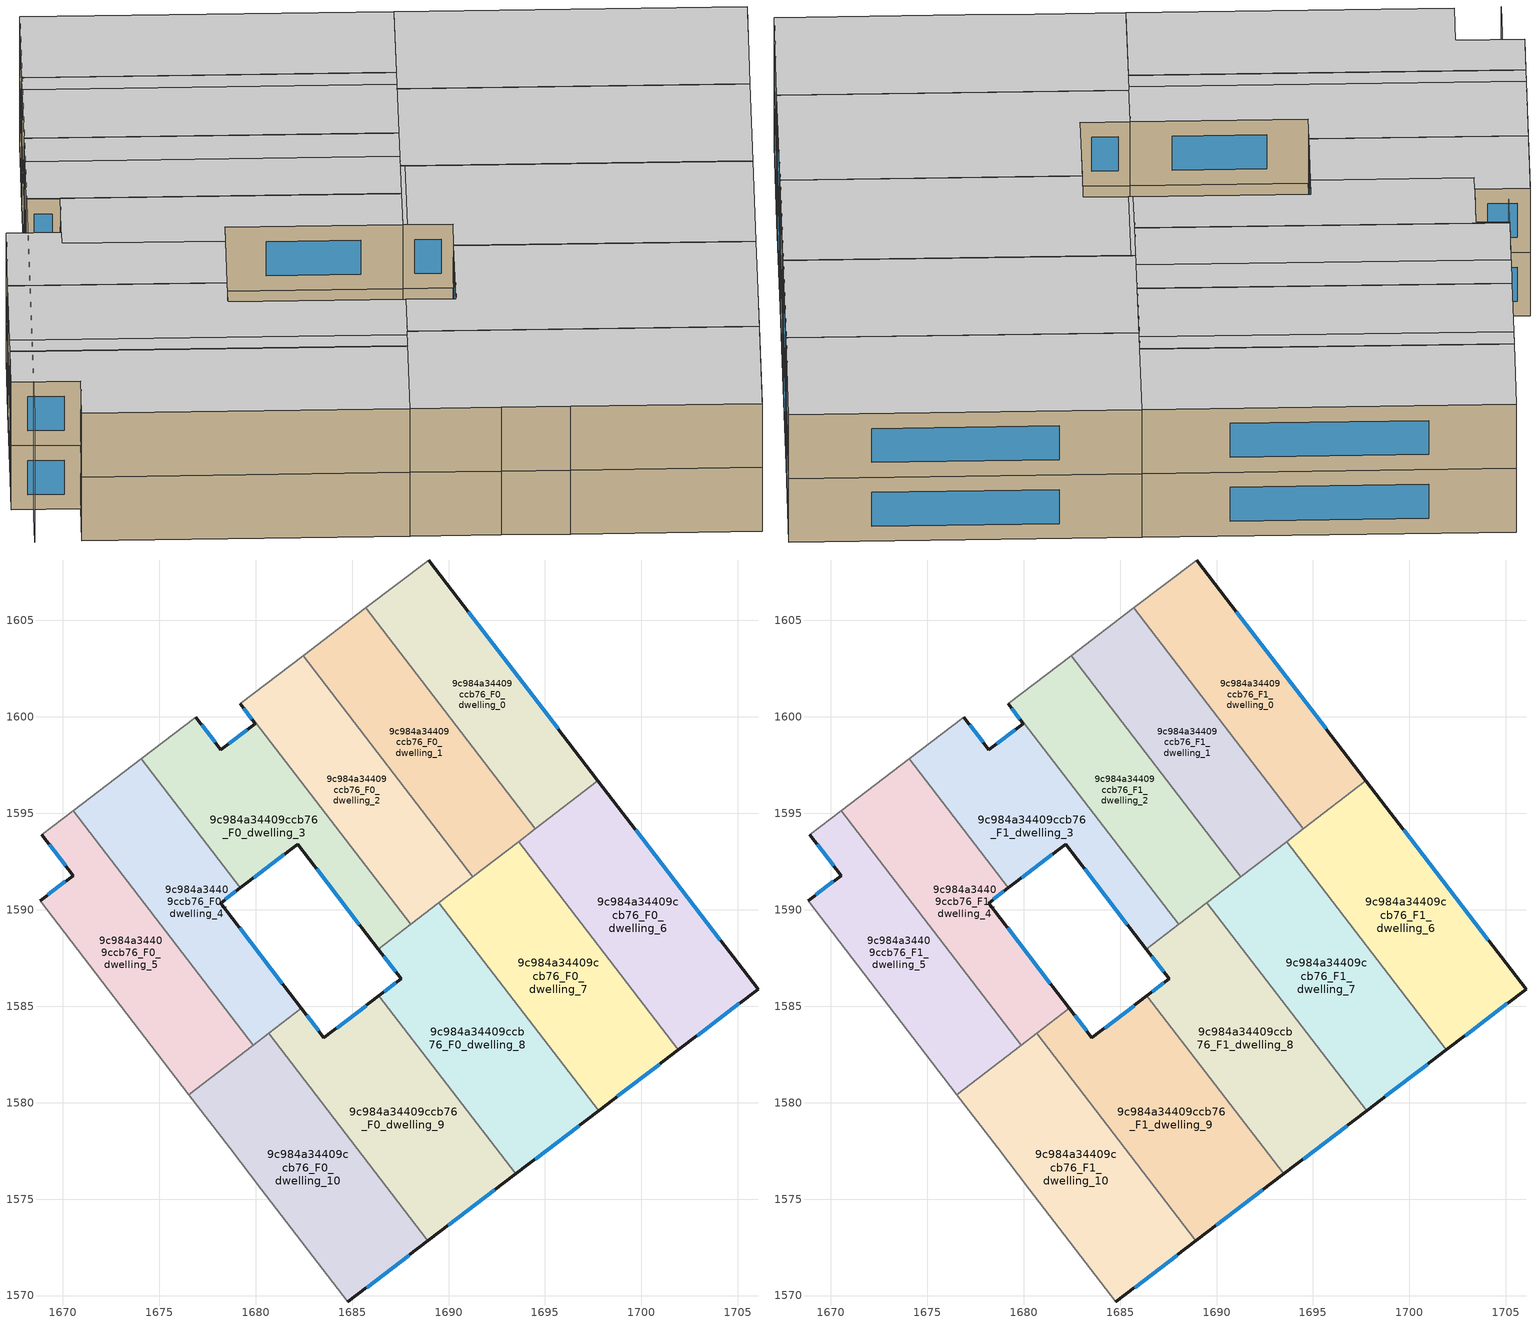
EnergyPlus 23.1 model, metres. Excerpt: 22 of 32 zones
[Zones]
9c984a34409ccb76_F0_dwelling_0
 floor ground (EU_floor_Construction): 1688.97,1608.13 1697.75,1596.69 1694.51,1594.21 1685.72,1605.66 z0
 wall outside (EU_wall_Construction): 1697.75,1596.69 1688.97,1608.13 z0:3
 wall to 9c984a34409ccb76_F0_dwelling_1 (EU_wall_Construction): 1685.72,1605.66 1694.51,1594.21 z0:3
 wall adiabatic (EU_wall_Construction): 1688.97,1608.13 1685.72,1605.66 z0:3
 wall to 9c984a34409ccb76_F0_dwelling_6 (EU_wall_Construction): 1694.51,1594.21 1697.75,1596.69 z0:3
 window (EU_Window_Construction): 1695.69,1599.38 1691.03,1605.45 z0.7:2.3
9c984a34409ccb76_F0_dwelling_1
 floor ground (EU_floor_Construction): 1685.72,1605.66 1694.51,1594.21 1691.27,1591.72 1682.48,1603.18 z0
 wall to 9c984a34409ccb76_F0_dwelling_2 (EU_wall_Construction): 1682.48,1603.18 1691.27,1591.72 z0:3
 wall adiabatic (EU_wall_Construction): 1685.72,1605.66 1682.48,1603.18 z0:3
 wall to 9c984a34409ccb76_F0_dwelling_7 (EU_wall_Construction): 1691.27,1591.72 1693.63,1593.54 z0:3
 wall to 9c984a34409ccb76_F0_dwelling_6 (EU_wall_Construction): 1693.63,1593.54 1694.5,1594.21 z0:3
9c984a34409ccb76_F0_dwelling_10
 floor ground (EU_floor_Construction): 1680.67,1583.6 1688.93,1572.83 1684.78,1569.67 1680.29,1575.52 1678.66,1577.65 1676.53,1580.42 z0
 wall outside (EU_wall_Construction): 1684.78,1569.67 1688.93,1572.83 z0:3
 wall adiabatic (EU_wall_Construction): 1676.53,1580.42 1678.66,1577.65 1680.29,1575.52 1684.78,1569.67 z0:3
 wall to 9c984a34409ccb76_F0_dwelling_9 (EU_wall_Construction): 1688.93,1572.83 1680.67,1583.6 z0:3
 wall to 9c984a34409ccb76_F0_dwelling_5 (EU_wall_Construction): 1679.88,1582.99 1676.53,1580.42 z0:3
 wall to 9c984a34409ccb76_F0_dwelling_4 (EU_wall_Construction): 1680.67,1583.6 1679.88,1582.99 z0:3
 window (EU_Window_Construction): 1685.76,1570.41 1687.95,1572.09 z0.7:2.3
9c984a34409ccb76_F0_dwelling_2
 floor ground (EU_floor_Construction): 1682.48,1603.18 1691.27,1591.72 1688.03,1589.24 1679.23,1600.71 z0
 wall to 9c984a34409ccb76_F0_dwelling_3 (EU_wall_Construction): 1679.23,1600.71 1688.03,1589.24 z0:3
 wall adiabatic (EU_wall_Construction): 1682.48,1603.18 1679.23,1600.71 z0:3
 wall to 9c984a34409ccb76_F0_dwelling_8 (EU_wall_Construction): 1688.03,1589.24 1689.51,1590.37 z0:3
 wall to 9c984a34409ccb76_F0_dwelling_7 (EU_wall_Construction): 1689.51,1590.37 1691.27,1591.72 z0:3
9c984a34409ccb76_F0_dwelling_3
 floor ground (EU_floor_Construction): 1679.98,1599.65 1679.19,1600.68 1679.23,1600.71 1688.03,1589.24 1686.36,1587.96 1682.18,1593.4 1679.21,1591.14 1674.08,1597.83 1676.9,1599.98 1678.2,1598.29 z0
 wall outside (EU_wall_Construction): 1679.19,1600.68 1679.98,1599.65 1678.2,1598.29 1676.9,1599.98 / 1679.21,1591.14 1682.18,1593.4 1686.36,1587.96 z0:3
 wall adiabatic (EU_wall_Construction): 1679.23,1600.71 1679.19,1600.68 / 1676.9,1599.98 1674.08,1597.83 z0:3
 wall to 9c984a34409ccb76_F0_dwelling_4 (EU_wall_Construction): 1674.08,1597.83 1679.21,1591.14 z0:3
 wall to 9c984a34409ccb76_F0_dwelling_8 (EU_wall_Construction): 1686.36,1587.96 1688.03,1589.24 z0:3
 window (EU_Window_Construction): 1679.38,1600.44 1679.8,1599.89 / 1683.16,1592.12 1685.38,1589.24 / 1679.91,1591.67 1681.48,1592.87 / 1677.9,1598.69 1677.21,1599.58 / 1679.56,1599.33 1678.62,1598.61 z0.7:2.3
9c984a34409ccb76_F0_dwelling_4
 floor ground (EU_floor_Construction): 1679.21,1591.14 1678.18,1590.35 1682.36,1584.89 1679.88,1582.99 1670.55,1595.15 1674.08,1597.83 z0
 wall outside (EU_wall_Construction): 1682.36,1584.89 1678.18,1590.35 1679.21,1591.14 z0:3
 wall to 9c984a34409ccb76_F0_dwelling_5 (EU_wall_Construction): 1670.55,1595.15 1679.88,1582.99 z0:3
 wall adiabatic (EU_wall_Construction): 1674.08,1597.83 1670.55,1595.15 z0:3
 wall to 9c984a34409ccb76_F0_dwelling_9 (EU_wall_Construction): 1680.67,1583.6 1682.36,1584.89 z0:3
 window (EU_Window_Construction): 1681.38,1586.18 1679.17,1589.07 / 1678.43,1590.54 1678.97,1590.95 z0.7:2.3
9c984a34409ccb76_F0_dwelling_5
 floor ground (EU_floor_Construction): 1670.55,1595.15 1679.88,1582.99 1676.53,1580.42 1668.82,1590.47 1670.53,1591.78 1668.91,1593.9 z0
 wall outside (EU_wall_Construction): 1668.91,1593.9 1670.53,1591.78 1668.82,1590.47 z0:3
 wall adiabatic (EU_wall_Construction): 1668.82,1590.47 1676.53,1580.42 / 1670.55,1595.15 1668.91,1593.9 z0:3
 window (EU_Window_Construction): 1670.13,1591.47 1669.22,1590.78 / 1669.29,1593.4 1670.15,1592.27 z0.7:2.3
9c984a34409ccb76_F0_dwelling_6
 floor ground (EU_floor_Construction): 1697.75,1596.69 1706.05,1585.89 1701.91,1582.74 1693.63,1593.54 z0
 wall outside (EU_wall_Construction): 1701.91,1582.74 1706.05,1585.89 1697.75,1596.69 z0:3
 wall to 9c984a34409ccb76_F0_dwelling_7 (EU_wall_Construction): 1693.63,1593.54 1701.91,1582.74 z0:3
 window (EU_Window_Construction): 1704.1,1588.43 1699.7,1594.16 / 1702.88,1583.48 1705.08,1585.15 z0.7:2.3
9c984a34409ccb76_F0_dwelling_7
 floor ground (EU_floor_Construction): 1693.63,1593.54 1701.91,1582.74 1697.78,1579.58 1689.51,1590.37 z0
 wall outside (EU_wall_Construction): 1697.78,1579.58 1701.91,1582.74 z0:3
 wall to 9c984a34409ccb76_F0_dwelling_8 (EU_wall_Construction): 1689.51,1590.37 1697.78,1579.58 z0:3
 window (EU_Window_Construction): 1698.75,1580.33 1700.94,1582 z0.7:2.3
9c984a34409ccb76_F0_dwelling_8
 floor ground (EU_floor_Construction): 1689.51,1590.37 1697.78,1579.58 1693.48,1576.3 1686.4,1585.54 1687.54,1586.42 1686.36,1587.96 z0
 wall outside (EU_wall_Construction): 1693.48,1576.3 1697.78,1579.58 / 1686.36,1587.96 1687.54,1586.42 1686.4,1585.54 z0:3
 wall to 9c984a34409ccb76_F0_dwelling_9 (EU_wall_Construction): 1686.4,1585.54 1693.48,1576.3 z0:3
 window (EU_Window_Construction): 1694.49,1577.07 1696.77,1578.81 / 1687.27,1586.21 1686.66,1585.75 / 1686.64,1587.6 1687.27,1586.78 z0.7:2.3
9c984a34409ccb76_F0_dwelling_9
 floor ground (EU_floor_Construction): 1686.4,1585.54 1693.48,1576.3 1688.93,1572.83 1680.67,1583.6 1682.36,1584.89 1683.54,1583.36 z0
 wall outside (EU_wall_Construction): 1688.93,1572.83 1693.48,1576.3 / 1686.4,1585.54 1683.54,1583.36 1682.36,1584.89 z0:3
 window (EU_Window_Construction): 1690,1573.65 1692.41,1575.49 / 1683.27,1583.72 1682.64,1584.53 / 1685.73,1585.03 1684.21,1583.87 z0.7:2.3
9c984a34409ccb76_F1_dwelling_0
 floor to 9c984a34409ccb76_F0_dwelling_0 (EU_floor_Construction): 1688.97,1608.13 1697.75,1596.69 1694.51,1594.21 1685.72,1605.66 z3
 wall outside (EU_wall_Construction): 1697.75,1596.69 1688.97,1608.13 z3:6
 wall to 9c984a34409ccb76_F1_dwelling_1 (EU_wall_Construction): 1685.72,1605.66 1694.51,1594.21 z3:6
 wall adiabatic (EU_wall_Construction): 1688.97,1608.13 1685.72,1605.66 z3:6
 wall to 9c984a34409ccb76_F1_dwelling_6 (EU_wall_Construction): 1694.51,1594.21 1697.75,1596.69 z3:6
 window (EU_Window_Construction): 1695.69,1599.38 1691.03,1605.45 z3.7:5.3
 ceiling to 9c984a34409ccb76_F2_dwelling_0 (EU_floor_Construction): 1697.75,1596.69 1688.97,1608.13 1685.72,1605.66 1694.5,1594.21 z6
9c984a34409ccb76_F1_dwelling_1
 floor to 9c984a34409ccb76_F0_dwelling_1 (EU_floor_Construction): 1685.72,1605.66 1694.51,1594.21 1691.27,1591.72 1682.48,1603.18 z3
 wall to 9c984a34409ccb76_F1_dwelling_2 (EU_wall_Construction): 1682.48,1603.18 1691.27,1591.72 z3:6
 wall adiabatic (EU_wall_Construction): 1685.72,1605.66 1682.48,1603.18 z3:6
 wall to 9c984a34409ccb76_F1_dwelling_7 (EU_wall_Construction): 1691.27,1591.72 1693.63,1593.54 z3:6
 wall to 9c984a34409ccb76_F1_dwelling_6 (EU_wall_Construction): 1693.63,1593.54 1694.5,1594.21 z3:6
 ceiling to 9c984a34409ccb76_F2_dwelling_1 (EU_floor_Construction): 1693.86,1593.71 1685.07,1605.16 1682.48,1603.18 1691.27,1591.72 z6
 ceiling to 9c984a34409ccb76_F2_dwelling_0 (EU_floor_Construction): 1694.5,1594.21 1685.72,1605.66 1685.07,1605.16 1693.86,1593.71 z6
9c984a34409ccb76_F1_dwelling_10
 floor to 9c984a34409ccb76_F0_dwelling_10 (EU_floor_Construction): 1680.67,1583.6 1688.93,1572.83 1684.78,1569.67 1680.29,1575.52 1678.66,1577.65 1676.53,1580.42 z3
 wall outside (EU_wall_Construction): 1684.78,1569.67 1688.93,1572.83 z3:6
 wall adiabatic (EU_wall_Construction): 1676.53,1580.42 1678.66,1577.65 1680.29,1575.52 1684.78,1569.67 z3:6
 wall to 9c984a34409ccb76_F1_dwelling_9 (EU_wall_Construction): 1688.93,1572.83 1680.67,1583.6 z3:6
 wall to 9c984a34409ccb76_F1_dwelling_5 (EU_wall_Construction): 1679.88,1582.99 1676.53,1580.42 z3:6
 wall to 9c984a34409ccb76_F1_dwelling_4 (EU_wall_Construction): 1680.67,1583.6 1679.88,1582.99 z3:6
 window (EU_Window_Construction): 1685.76,1570.41 1687.95,1572.09 z3.7:5.3
 ceiling to 9c984a34409ccb76_F2_dwelling_9 (EU_floor_Construction): 1688.93,1572.83 1680.67,1583.6 1676.53,1580.42 1678.66,1577.65 1680.29,1575.52 1684.78,1569.67 z6
9c984a34409ccb76_F1_dwelling_2
 floor to 9c984a34409ccb76_F0_dwelling_2 (EU_floor_Construction): 1682.48,1603.18 1691.27,1591.72 1688.03,1589.24 1679.23,1600.71 z3
 wall to 9c984a34409ccb76_F1_dwelling_3 (EU_wall_Construction): 1679.23,1600.71 1688.03,1589.24 z3:6
 wall adiabatic (EU_wall_Construction): 1682.48,1603.18 1679.23,1600.71 z3:6
 wall to 9c984a34409ccb76_F1_dwelling_8 (EU_wall_Construction): 1688.03,1589.24 1689.51,1590.37 z3:6
 wall to 9c984a34409ccb76_F1_dwelling_7 (EU_wall_Construction): 1689.51,1590.37 1691.27,1591.72 z3:6
 ceiling to 9c984a34409ccb76_F2_dwelling_2 (EU_floor_Construction): 1689.97,1590.73 1690.01,1590.76 1681.22,1602.22 1681.18,1602.19 1679.23,1600.71 1688.03,1589.24 z6
 ceiling to 9c984a34409ccb76_F2_dwelling_1 (EU_floor_Construction): 1691.27,1591.72 1682.48,1603.18 1681.22,1602.22 1690.01,1590.76 z6
9c984a34409ccb76_F1_dwelling_3
 floor to 9c984a34409ccb76_F0_dwelling_3 (EU_floor_Construction): 1679.98,1599.65 1679.19,1600.68 1679.23,1600.71 1688.03,1589.24 1686.36,1587.96 1682.18,1593.4 1679.21,1591.14 1674.08,1597.83 1676.9,1599.98 1678.2,1598.29 z3
 wall outside (EU_wall_Construction): 1679.19,1600.68 1679.98,1599.65 1678.2,1598.29 1676.9,1599.98 / 1679.21,1591.14 1682.18,1593.4 1686.36,1587.96 z3:6
 wall adiabatic (EU_wall_Construction): 1679.23,1600.71 1679.19,1600.68 / 1676.9,1599.98 1674.08,1597.83 z3:6
 wall to 9c984a34409ccb76_F1_dwelling_4 (EU_wall_Construction): 1674.08,1597.83 1679.21,1591.14 z3:6
 wall to 9c984a34409ccb76_F1_dwelling_8 (EU_wall_Construction): 1686.36,1587.96 1688.03,1589.24 z3:6
 window (EU_Window_Construction): 1679.38,1600.44 1679.8,1599.89 / 1683.16,1592.12 1685.38,1589.24 / 1679.91,1591.67 1681.48,1592.87 / 1677.9,1598.69 1677.21,1599.58 / 1679.56,1599.33 1678.62,1598.61 z3.7:5.3
 ceiling to 9c984a34409ccb76_F2_dwelling_3 (EU_floor_Construction): 1681.43,1592.83 1677.6,1597.83 1678.2,1598.29 1676.9,1599.98 1674.08,1597.83 1679.21,1591.14 z6
 ceiling to 9c984a34409ccb76_F2_dwelling_2 (EU_floor_Construction): 1688.03,1589.24 1679.23,1600.71 1679.19,1600.68 1679.98,1599.65 1677.6,1597.83 1681.43,1592.83 1682.18,1593.4 1686.36,1587.96 z6
9c984a34409ccb76_F1_dwelling_4
 floor to 9c984a34409ccb76_F0_dwelling_4 (EU_floor_Construction): 1679.21,1591.14 1678.18,1590.35 1682.36,1584.89 1679.88,1582.99 1670.55,1595.15 1674.08,1597.83 z3
 wall outside (EU_wall_Construction): 1682.36,1584.89 1678.18,1590.35 1679.21,1591.14 z3:6
 wall to 9c984a34409ccb76_F1_dwelling_5 (EU_wall_Construction): 1670.55,1595.15 1679.88,1582.99 z3:6
 wall adiabatic (EU_wall_Construction): 1674.08,1597.83 1670.55,1595.15 z3:6
 wall to 9c984a34409ccb76_F1_dwelling_9 (EU_wall_Construction): 1680.67,1583.6 1682.36,1584.89 z3:6
 window (EU_Window_Construction): 1681.38,1586.18 1679.17,1589.07 / 1678.43,1590.54 1678.97,1590.95 z3.7:5.3
 ceiling to 9c984a34409ccb76_F2_dwelling_4 (EU_floor_Construction): 1680.49,1583.46 1671.17,1595.61 1670.56,1595.15 1679.88,1582.99 z6
 ceiling to 9c984a34409ccb76_F2_dwelling_3 (EU_floor_Construction): 1682.36,1584.89 1678.18,1590.35 1679.21,1591.14 1674.08,1597.83 1671.17,1595.61 1680.49,1583.46 z6
9c984a34409ccb76_F1_dwelling_5
 floor to 9c984a34409ccb76_F0_dwelling_5 (EU_floor_Construction): 1670.55,1595.15 1679.88,1582.99 1676.53,1580.42 1668.82,1590.47 1670.53,1591.78 1668.91,1593.9 z3
 wall outside (EU_wall_Construction): 1668.91,1593.9 1670.53,1591.78 1668.82,1590.47 z3:6
 wall adiabatic (EU_wall_Construction): 1668.82,1590.47 1676.53,1580.42 / 1670.55,1595.15 1668.91,1593.9 z3:6
 window (EU_Window_Construction): 1670.13,1591.47 1669.22,1590.78 / 1669.29,1593.4 1670.15,1592.27 z3.7:5.3
 ceiling to 9c984a34409ccb76_F2_dwelling_4 (EU_floor_Construction): 1679.88,1582.99 1670.56,1595.15 1668.91,1593.9 1670.53,1591.78 1668.82,1590.47 1676.53,1580.42 z6
9c984a34409ccb76_F1_dwelling_6
 floor to 9c984a34409ccb76_F0_dwelling_6 (EU_floor_Construction): 1697.75,1596.69 1706.05,1585.89 1701.91,1582.74 1693.63,1593.54 z3
 wall outside (EU_wall_Construction): 1701.91,1582.74 1706.05,1585.89 1697.75,1596.69 z3:6
 wall to 9c984a34409ccb76_F1_dwelling_7 (EU_wall_Construction): 1693.63,1593.54 1701.91,1582.74 z3:6
 window (EU_Window_Construction): 1704.1,1588.43 1699.7,1594.16 / 1702.88,1583.48 1705.08,1585.15 z3.7:5.3
 ceiling to 9c984a34409ccb76_F2_dwelling_5 (EU_floor_Construction): 1706.05,1585.89 1697.75,1596.69 1693.63,1593.54 1701.91,1582.74 z6
9c984a34409ccb76_F1_dwelling_7
 floor to 9c984a34409ccb76_F0_dwelling_7 (EU_floor_Construction): 1693.63,1593.54 1701.91,1582.74 1697.78,1579.58 1689.51,1590.37 z3
 wall outside (EU_wall_Construction): 1697.78,1579.58 1701.91,1582.74 z3:6
 wall to 9c984a34409ccb76_F1_dwelling_8 (EU_wall_Construction): 1689.51,1590.37 1697.78,1579.58 z3:6
 window (EU_Window_Construction): 1698.75,1580.33 1700.94,1582 z3.7:5.3
 ceiling to 9c984a34409ccb76_F2_dwelling_6 (EU_floor_Construction): 1701.91,1582.74 1693.63,1593.54 1689.51,1590.37 1697.78,1579.58 z6
9c984a34409ccb76_F1_dwelling_8
 floor to 9c984a34409ccb76_F0_dwelling_8 (EU_floor_Construction): 1689.51,1590.37 1697.78,1579.58 1693.48,1576.3 1686.4,1585.54 1687.54,1586.42 1686.36,1587.96 z3
 wall outside (EU_wall_Construction): 1693.48,1576.3 1697.78,1579.58 / 1686.36,1587.96 1687.54,1586.42 1686.4,1585.54 z3:6
 wall to 9c984a34409ccb76_F1_dwelling_9 (EU_wall_Construction): 1686.4,1585.54 1693.48,1576.3 z3:6
 window (EU_Window_Construction): 1694.49,1577.07 1696.77,1578.81 / 1687.27,1586.21 1686.66,1585.75 / 1686.64,1587.6 1687.27,1586.78 z3.7:5.3
 ceiling to 9c984a34409ccb76_F2_dwelling_7 (EU_floor_Construction): 1697.78,1579.58 1689.63,1590.21 1686.48,1587.8 1687.54,1586.42 1686.4,1585.54 1693.48,1576.3 z6
 ceiling to 9c984a34409ccb76_F2_dwelling_2 (EU_floor_Construction): 1689.63,1590.21 1689.51,1590.37 1686.36,1587.96 1686.48,1587.8 z6
9c984a34409ccb76_F1_dwelling_9
 floor to 9c984a34409ccb76_F0_dwelling_9 (EU_floor_Construction): 1686.4,1585.54 1693.48,1576.3 1688.93,1572.83 1680.67,1583.6 1682.36,1584.89 1683.54,1583.36 z3
 wall outside (EU_wall_Construction): 1688.93,1572.83 1693.48,1576.3 / 1686.4,1585.54 1683.54,1583.36 1682.36,1584.89 z3:6
 window (EU_Window_Construction): 1690,1573.65 1692.41,1575.49 / 1683.27,1583.72 1682.64,1584.53 / 1685.73,1585.03 1684.21,1583.87 z3.7:5.3
 ceiling to 9c984a34409ccb76_F2_dwelling_8 (EU_floor_Construction): 1693.48,1576.3 1686.4,1585.54 1683.54,1583.36 1682.36,1584.89 1680.67,1583.6 1688.93,1572.83 z6
shading: 1688.96,1608.13 1667.67,1591.89 z0:6
[Building]
EU S2 Campaign: North Axis=0; Terrain=City; Solar Distribution=FullExterior
[Site:Location]
Budapest.Ferenc.Liszt.Intl.AP: Latitude=47.437; Longitude=19.256; Time Zone=1; Elevation=185
[SizingPeriod:WeatherFileDays]
AnnualSizingPeriod: Begin Month=1; Begin Day of Month=1; End Month=12; End Day of Month=31; Day of Week for Start Day=Monday; Use Weather File Daylight Saving Period=No; Use Weather File Rain and Snow Indicators=No
[MATERIAL]
EU_InternalMass_Material: Roughness=MediumRough; Thickness=0.1; Conductivity=1; Density=1800; Specific Heat=900; Thermal Absorptance=0.9; Solar Absorptance=0.7; Visible Absorptance=0.7
[MATERIAL:NOMASS] Roughness=MediumRough; Thermal Absorptance=0.9; Solar Absorptance=0.7; Visible Absorptance=0.7
Name | Thermal Resistance
EU_wall_NoMass | 0.832559
EU_floor_NoMass | 0.872794
[WINDOWMATERIAL:SIMPLEGLAZINGSYSTEM]
EU_Window_SimpleGlazing: UFactor=2.79869; Solar Heat Gain Coefficient=0.75; Visible Transmittance=0.75
[CONSTRUCTION]
EU_wall_Construction: EU_wall_NoMass
EU_floor_Construction: EU_floor_NoMass
EU_Window_Construction: EU_Window_SimpleGlazing
EU_InternalMass_Construction: EU_InternalMass_Material
[ZONE] Type=1; Multiplier=1; Ceiling Height=autocalculate; Floor Area=autocalculate; Part of Total Floor Area=Yes
Name | Volume
9c984a34409ccb76_F0_dwelling_0; 9c984a34409ccb76_F1_dwelling_0 | 176.78
9c984a34409ccb76_F0_dwelling_1; 9c984a34409ccb76_F1_dwelling_1 | 176.75
9c984a34409ccb76_F0_dwelling_10; 9c984a34409ccb76_F1_dwelling_10 | 212.144
9c984a34409ccb76_F0_dwelling_2; 9c984a34409ccb76_F1_dwelling_2 | 176.795
9c984a34409ccb76_F0_dwelling_3; 9c984a34409ccb76_F1_dwelling_3 | 176.783
9c984a34409ccb76_F0_dwelling_4; 9c984a34409ccb76_F1_dwelling_4 | 176.776
9c984a34409ccb76_F0_dwelling_5; 9c984a34409ccb76_F1_dwelling_5 | 176.767
9c984a34409ccb76_F0_dwelling_6; 9c984a34409ccb76_F1_dwelling_6 | 212.136
9c984a34409ccb76_F0_dwelling_7; 9c984a34409ccb76_F1_dwelling_7 | 212.127
9c984a34409ccb76_F0_dwelling_8; 9c984a34409ccb76_F1_dwelling_8 | 212.093
9c984a34409ccb76_F0_dwelling_9; 9c984a34409ccb76_F1_dwelling_9 | 212.142
[INTERNALMASS] Construction=EU_InternalMass_Construction
Name | Zone or ZoneList | Surface Area
9c984a34409ccb76_F0_dwelling_0_EU_InternalMass | 9c984a34409ccb76_F0_dwelling_0 | 58.9267
9c984a34409ccb76_F0_dwelling_1_EU_InternalMass | 9c984a34409ccb76_F0_dwelling_1 | 58.9168
9c984a34409ccb76_F0_dwelling_2_EU_InternalMass | 9c984a34409ccb76_F0_dwelling_2 | 58.9316
9c984a34409ccb76_F0_dwelling_3_EU_InternalMass | 9c984a34409ccb76_F0_dwelling_3 | 58.9277
9c984a34409ccb76_F0_dwelling_4_EU_InternalMass | 9c984a34409ccb76_F0_dwelling_4 | 58.9251
9c984a34409ccb76_F0_dwelling_5_EU_InternalMass | 9c984a34409ccb76_F0_dwelling_5 | 58.9226
9c984a34409ccb76_F0_dwelling_6_EU_InternalMass | 9c984a34409ccb76_F0_dwelling_6 | 70.7118
9c984a34409ccb76_F0_dwelling_7_EU_InternalMass | 9c984a34409ccb76_F0_dwelling_7 | 70.709
9c984a34409ccb76_F0_dwelling_8_EU_InternalMass | 9c984a34409ccb76_F0_dwelling_8 | 70.6978
9c984a34409ccb76_F0_dwelling_9_EU_InternalMass | 9c984a34409ccb76_F0_dwelling_9 | 70.7142
9c984a34409ccb76_F0_dwelling_10_EU_InternalMass | 9c984a34409ccb76_F0_dwelling_10 | 70.7147
9c984a34409ccb76_F1_dwelling_0_EU_InternalMass | 9c984a34409ccb76_F1_dwelling_0 | 58.9267
9c984a34409ccb76_F1_dwelling_1_EU_InternalMass | 9c984a34409ccb76_F1_dwelling_1 | 58.9168
9c984a34409ccb76_F1_dwelling_2_EU_InternalMass | 9c984a34409ccb76_F1_dwelling_2 | 58.9316
9c984a34409ccb76_F1_dwelling_3_EU_InternalMass | 9c984a34409ccb76_F1_dwelling_3 | 58.9277
9c984a34409ccb76_F1_dwelling_4_EU_InternalMass | 9c984a34409ccb76_F1_dwelling_4 | 58.9251
9c984a34409ccb76_F1_dwelling_5_EU_InternalMass | 9c984a34409ccb76_F1_dwelling_5 | 58.9226
9c984a34409ccb76_F1_dwelling_6_EU_InternalMass | 9c984a34409ccb76_F1_dwelling_6 | 70.7118
9c984a34409ccb76_F1_dwelling_7_EU_InternalMass | 9c984a34409ccb76_F1_dwelling_7 | 70.709
9c984a34409ccb76_F1_dwelling_8_EU_InternalMass | 9c984a34409ccb76_F1_dwelling_8 | 70.6978
9c984a34409ccb76_F1_dwelling_9_EU_InternalMass | 9c984a34409ccb76_F1_dwelling_9 | 70.7142
9c984a34409ccb76_F1_dwelling_10_EU_InternalMass | 9c984a34409ccb76_F1_dwelling_10 | 70.7147
[OTHEREQUIPMENT] Fuel Type=Electricity; Design Level Calculation Method=Watts/Area; Power per Zone Floor Area=1; Fraction Latent=0; Fraction Radiant=0; Fraction Lost=0; Carbon Dioxide Generation Rate=0; EndUse Subcategory=EU_Step8_InternalGains
Name | Zone or ZoneList or Space or SpaceList | Schedule
EU_Step8_InternalGain_9c984a34409ccb76_F0_dwelling_0_f000 | 9c984a34409ccb76_F0_dwelling_0 | EU_Step8_GainSchedule_9c984a34409ccb76_F0_dwelling_0_f000
EU_Step8_InternalGain_9c984a34409ccb76_F0_dwelling_1_f000 | 9c984a34409ccb76_F0_dwelling_1 | EU_Step8_GainSchedule_9c984a34409ccb76_F0_dwelling_1_f000
EU_Step8_InternalGain_9c984a34409ccb76_F0_dwelling_2_f000 | 9c984a34409ccb76_F0_dwelling_2 | EU_Step8_GainSchedule_9c984a34409ccb76_F0_dwelling_2_f000
EU_Step8_InternalGain_9c984a34409ccb76_F0_dwelling_3_f000 | 9c984a34409ccb76_F0_dwelling_3 | EU_Step8_GainSchedule_9c984a34409ccb76_F0_dwelling_3_f000
EU_Step8_InternalGain_9c984a34409ccb76_F0_dwelling_4_f000 | 9c984a34409ccb76_F0_dwelling_4 | EU_Step8_GainSchedule_9c984a34409ccb76_F0_dwelling_4_f000
EU_Step8_InternalGain_9c984a34409ccb76_F0_dwelling_5_f000 | 9c984a34409ccb76_F0_dwelling_5 | EU_Step8_GainSchedule_9c984a34409ccb76_F0_dwelling_5_f000
EU_Step8_InternalGain_9c984a34409ccb76_F0_dwelling_6_f000 | 9c984a34409ccb76_F0_dwelling_6 | EU_Step8_GainSchedule_9c984a34409ccb76_F0_dwelling_6_f000
EU_Step8_InternalGain_9c984a34409ccb76_F0_dwelling_7_f000 | 9c984a34409ccb76_F0_dwelling_7 | EU_Step8_GainSchedule_9c984a34409ccb76_F0_dwelling_7_f000
EU_Step8_InternalGain_9c984a34409ccb76_F0_dwelling_8_f000 | 9c984a34409ccb76_F0_dwelling_8 | EU_Step8_GainSchedule_9c984a34409ccb76_F0_dwelling_8_f000
EU_Step8_InternalGain_9c984a34409ccb76_F0_dwelling_9_f000 | 9c984a34409ccb76_F0_dwelling_9 | EU_Step8_GainSchedule_9c984a34409ccb76_F0_dwelling_9_f000
EU_Step8_InternalGain_9c984a34409ccb76_F0_dwelling_10_f000 | 9c984a34409ccb76_F0_dwelling_10 | EU_Step8_GainSchedule_9c984a34409ccb76_F0_dwelling_10_f000
EU_Step8_InternalGain_9c984a34409ccb76_F1_dwelling_0_f000 | 9c984a34409ccb76_F1_dwelling_0 | EU_Step8_GainSchedule_9c984a34409ccb76_F1_dwelling_0_f000
EU_Step8_InternalGain_9c984a34409ccb76_F1_dwelling_1_f000 | 9c984a34409ccb76_F1_dwelling_1 | EU_Step8_GainSchedule_9c984a34409ccb76_F1_dwelling_1_f000
EU_Step8_InternalGain_9c984a34409ccb76_F1_dwelling_2_f000 | 9c984a34409ccb76_F1_dwelling_2 | EU_Step8_GainSchedule_9c984a34409ccb76_F1_dwelling_2_f000
EU_Step8_InternalGain_9c984a34409ccb76_F1_dwelling_3_f000 | 9c984a34409ccb76_F1_dwelling_3 | EU_Step8_GainSchedule_9c984a34409ccb76_F1_dwelling_3_f000
EU_Step8_InternalGain_9c984a34409ccb76_F1_dwelling_4_f000 | 9c984a34409ccb76_F1_dwelling_4 | EU_Step8_GainSchedule_9c984a34409ccb76_F1_dwelling_4_f000
EU_Step8_InternalGain_9c984a34409ccb76_F1_dwelling_5_f000 | 9c984a34409ccb76_F1_dwelling_5 | EU_Step8_GainSchedule_9c984a34409ccb76_F1_dwelling_5_f000
EU_Step8_InternalGain_9c984a34409ccb76_F1_dwelling_6_f000 | 9c984a34409ccb76_F1_dwelling_6 | EU_Step8_GainSchedule_9c984a34409ccb76_F1_dwelling_6_f000
EU_Step8_InternalGain_9c984a34409ccb76_F1_dwelling_7_f000 | 9c984a34409ccb76_F1_dwelling_7 | EU_Step8_GainSchedule_9c984a34409ccb76_F1_dwelling_7_f000
EU_Step8_InternalGain_9c984a34409ccb76_F1_dwelling_8_f000 | 9c984a34409ccb76_F1_dwelling_8 | EU_Step8_GainSchedule_9c984a34409ccb76_F1_dwelling_8_f000
EU_Step8_InternalGain_9c984a34409ccb76_F1_dwelling_9_f000 | 9c984a34409ccb76_F1_dwelling_9 | EU_Step8_GainSchedule_9c984a34409ccb76_F1_dwelling_9_f000
EU_Step8_InternalGain_9c984a34409ccb76_F1_dwelling_10_f000 | 9c984a34409ccb76_F1_dwelling_10 | EU_Step8_GainSchedule_9c984a34409ccb76_F1_dwelling_10_f000
[ZONEVENTILATION:DESIGNFLOWRATE] Schedule=EU_AlwaysOn; Design Flow Rate Calculation Method=AirChanges/Hour; Air Changes per Hour=0.475469; Ventilation Type=Natural; Fan Pressure Rise=0; Fan Total Efficiency=1; Constant Term Coefficient=1; Temperature Term Coefficient=0; Velocity Term Coefficient=0; Velocity Squared Term Coefficient=0; Minimum Indoor Temperature=-100; Maximum Indoor Temperature=100; Delta Temperature=-100; Minimum Outdoor Temperature=-100; Maximum Outdoor Temperature=100; Maximum Wind Speed=40
Name | Zone or ZoneList or Space or SpaceList
EU_ConstantAir_9c984a34409ccb76_F0_dwelling_0 | 9c984a34409ccb76_F0_dwelling_0
EU_ConstantAir_9c984a34409ccb76_F0_dwelling_1 | 9c984a34409ccb76_F0_dwelling_1
EU_ConstantAir_9c984a34409ccb76_F0_dwelling_2 | 9c984a34409ccb76_F0_dwelling_2
EU_ConstantAir_9c984a34409ccb76_F0_dwelling_3 | 9c984a34409ccb76_F0_dwelling_3
EU_ConstantAir_9c984a34409ccb76_F0_dwelling_4 | 9c984a34409ccb76_F0_dwelling_4
EU_ConstantAir_9c984a34409ccb76_F0_dwelling_5 | 9c984a34409ccb76_F0_dwelling_5
EU_ConstantAir_9c984a34409ccb76_F0_dwelling_6 | 9c984a34409ccb76_F0_dwelling_6
EU_ConstantAir_9c984a34409ccb76_F0_dwelling_7 | 9c984a34409ccb76_F0_dwelling_7
EU_ConstantAir_9c984a34409ccb76_F0_dwelling_8 | 9c984a34409ccb76_F0_dwelling_8
EU_ConstantAir_9c984a34409ccb76_F0_dwelling_9 | 9c984a34409ccb76_F0_dwelling_9
EU_ConstantAir_9c984a34409ccb76_F0_dwelling_10 | 9c984a34409ccb76_F0_dwelling_10
EU_ConstantAir_9c984a34409ccb76_F1_dwelling_0 | 9c984a34409ccb76_F1_dwelling_0
EU_ConstantAir_9c984a34409ccb76_F1_dwelling_1 | 9c984a34409ccb76_F1_dwelling_1
EU_ConstantAir_9c984a34409ccb76_F1_dwelling_2 | 9c984a34409ccb76_F1_dwelling_2
EU_ConstantAir_9c984a34409ccb76_F1_dwelling_3 | 9c984a34409ccb76_F1_dwelling_3
EU_ConstantAir_9c984a34409ccb76_F1_dwelling_4 | 9c984a34409ccb76_F1_dwelling_4
EU_ConstantAir_9c984a34409ccb76_F1_dwelling_5 | 9c984a34409ccb76_F1_dwelling_5
EU_ConstantAir_9c984a34409ccb76_F1_dwelling_6 | 9c984a34409ccb76_F1_dwelling_6
EU_ConstantAir_9c984a34409ccb76_F1_dwelling_7 | 9c984a34409ccb76_F1_dwelling_7
EU_ConstantAir_9c984a34409ccb76_F1_dwelling_8 | 9c984a34409ccb76_F1_dwelling_8
EU_ConstantAir_9c984a34409ccb76_F1_dwelling_9 | 9c984a34409ccb76_F1_dwelling_9
EU_ConstantAir_9c984a34409ccb76_F1_dwelling_10 | 9c984a34409ccb76_F1_dwelling_10
[HVACTEMPLATE:THERMOSTAT] Constant Heating Setpoint=20; Constant Cooling Setpoint=50
EU_HeatOnly_9c984a34409ccb76_F0_dwelling_0; EU_HeatOnly_9c984a34409ccb76_F0_dwelling_1; EU_HeatOnly_9c984a34409ccb76_F0_dwelling_2; EU_HeatOnly_9c984a34409ccb76_F0_dwelling_3; EU_HeatOnly_9c984a34409ccb76_F0_dwelling_4; EU_HeatOnly_9c984a34409ccb76_F0_dwelling_5; EU_HeatOnly_9c984a34409ccb76_F0_dwelling_6; EU_HeatOnly_9c984a34409ccb76_F0_dwelling_7; EU_HeatOnly_9c984a34409ccb76_F0_dwelling_8; EU_HeatOnly_9c984a34409ccb76_F0_dwelling_9; EU_HeatOnly_9c984a34409ccb76_F0_dwelling_10; EU_HeatOnly_9c984a34409ccb76_F1_dwelling_0; EU_HeatOnly_9c984a34409ccb76_F1_dwelling_1; EU_HeatOnly_9c984a34409ccb76_F1_dwelling_2; EU_HeatOnly_9c984a34409ccb76_F1_dwelling_3; EU_HeatOnly_9c984a34409ccb76_F1_dwelling_4; EU_HeatOnly_9c984a34409ccb76_F1_dwelling_5; EU_HeatOnly_9c984a34409ccb76_F1_dwelling_6; EU_HeatOnly_9c984a34409ccb76_F1_dwelling_7; EU_HeatOnly_9c984a34409ccb76_F1_dwelling_8; EU_HeatOnly_9c984a34409ccb76_F1_dwelling_9; EU_HeatOnly_9c984a34409ccb76_F1_dwelling_10; EU_HeatOnly_9c984a34409ccb76_F2_dwelling_0; EU_HeatOnly_9c984a34409ccb76_F2_dwelling_1; EU_HeatOnly_9c984a34409ccb76_F2_dwelling_2; EU_HeatOnly_9c984a34409ccb76_F2_dwelling_3; EU_HeatOnly_9c984a34409ccb76_F2_dwelling_4; EU_HeatOnly_9c984a34409ccb76_F2_dwelling_5; EU_HeatOnly_9c984a34409ccb76_F2_dwelling_6; EU_HeatOnly_9c984a34409ccb76_F2_dwelling_7; EU_HeatOnly_9c984a34409ccb76_F2_dwelling_8; EU_HeatOnly_9c984a34409ccb76_F2_dwelling_9
[HVACTEMPLATE:ZONE:IDEALLOADSAIRSYSTEM] System Availability Schedule=EU_AlwaysOn; Maximum Heating Supply Air Temperature=50; Minimum Cooling Supply Air Temperature=13; Maximum Heating Supply Air Humidity Ratio=0.0156; Minimum Cooling Supply Air Humidity Ratio=0.0077; Heating Limit=NoLimit; Cooling Limit=NoLimit; Heating Availability Schedule=EU_AlwaysOn; Cooling Availability Schedule=EU_CoolingOff; Dehumidification Control Type=ConstantSensibleHeatRatio; Cooling Sensible Heat Ratio=0.7; Dehumidification Setpoint=60; Humidification Control Type=None; Humidification Setpoint=30; Outdoor Air Method=None; Outdoor Air Flow Rate per Person=0.00944; Outdoor Air Flow Rate per Zone Floor Area=0; Outdoor Air Flow Rate per Zone=0; Demand Controlled Ventilation Type=None; Outdoor Air Economizer Type=NoEconomizer; Heat Recovery Type=None; Sensible Heat Recovery Effectiveness=0.7; Latent Heat Recovery Effectiveness=0.65
Name | Template Thermostat
9c984a34409ccb76_F0_dwelling_0 | EU_HeatOnly_9c984a34409ccb76_F0_dwelling_0
9c984a34409ccb76_F0_dwelling_1 | EU_HeatOnly_9c984a34409ccb76_F0_dwelling_1
9c984a34409ccb76_F0_dwelling_2 | EU_HeatOnly_9c984a34409ccb76_F0_dwelling_2
9c984a34409ccb76_F0_dwelling_3 | EU_HeatOnly_9c984a34409ccb76_F0_dwelling_3
9c984a34409ccb76_F0_dwelling_4 | EU_HeatOnly_9c984a34409ccb76_F0_dwelling_4
9c984a34409ccb76_F0_dwelling_5 | EU_HeatOnly_9c984a34409ccb76_F0_dwelling_5
9c984a34409ccb76_F0_dwelling_6 | EU_HeatOnly_9c984a34409ccb76_F0_dwelling_6
9c984a34409ccb76_F0_dwelling_7 | EU_HeatOnly_9c984a34409ccb76_F0_dwelling_7
9c984a34409ccb76_F0_dwelling_8 | EU_HeatOnly_9c984a34409ccb76_F0_dwelling_8
9c984a34409ccb76_F0_dwelling_9 | EU_HeatOnly_9c984a34409ccb76_F0_dwelling_9
9c984a34409ccb76_F0_dwelling_10 | EU_HeatOnly_9c984a34409ccb76_F0_dwelling_10
9c984a34409ccb76_F1_dwelling_0 | EU_HeatOnly_9c984a34409ccb76_F1_dwelling_0
9c984a34409ccb76_F1_dwelling_1 | EU_HeatOnly_9c984a34409ccb76_F1_dwelling_1
9c984a34409ccb76_F1_dwelling_2 | EU_HeatOnly_9c984a34409ccb76_F1_dwelling_2
9c984a34409ccb76_F1_dwelling_3 | EU_HeatOnly_9c984a34409ccb76_F1_dwelling_3
9c984a34409ccb76_F1_dwelling_4 | EU_HeatOnly_9c984a34409ccb76_F1_dwelling_4
9c984a34409ccb76_F1_dwelling_5 | EU_HeatOnly_9c984a34409ccb76_F1_dwelling_5
9c984a34409ccb76_F1_dwelling_6 | EU_HeatOnly_9c984a34409ccb76_F1_dwelling_6
9c984a34409ccb76_F1_dwelling_7 | EU_HeatOnly_9c984a34409ccb76_F1_dwelling_7
9c984a34409ccb76_F1_dwelling_8 | EU_HeatOnly_9c984a34409ccb76_F1_dwelling_8
9c984a34409ccb76_F1_dwelling_9 | EU_HeatOnly_9c984a34409ccb76_F1_dwelling_9
9c984a34409ccb76_F1_dwelling_10 | EU_HeatOnly_9c984a34409ccb76_F1_dwelling_10
[SIZING:ZONE] Zone Cooling Design Supply Air Temperature Input Method=SupplyAirTemperature; Zone Cooling Design Supply Air Temperature=13; Zone Heating Design Supply Air Temperature Input Method=SupplyAirTemperature; Zone Heating Design Supply Air Temperature=50; Zone Cooling Design Supply Air Humidity Ratio=0.008; Zone Heating Design Supply Air Humidity Ratio=0.008; Cooling Design Air Flow Method=DesignDay; Cooling Design Air Flow Rate=0; Cooling Minimum Air Flow per Zone Floor Area=0.000762; Cooling Minimum Air Flow=0; Cooling Minimum Air Flow Fraction=0.2; Heating Design Air Flow Method=DesignDay; Heating Design Air Flow Rate=0; Heating Maximum Air Flow per Zone Floor Area=0.002032; Heating Maximum Air Flow=0.141576; Heating Maximum Air Flow Fraction=0.3; Account for Dedicated Outdoor Air System=No; Dedicated Outdoor Air System Control Strategy=NeutralSupplyAir; Dedicated Outdoor Air Low Setpoint Temperature for Design=autosize; Dedicated Outdoor Air High Setpoint Temperature for Design=autosize; Zone Load Sizing Method=Sensible Load Only No Latent Load; Zone Latent Cooling Design Supply Air Humidity Ratio Input Method=HumidityRatioDifference; Zone Cooling Design Supply Air Humidity Ratio Difference=0.005; Zone Latent Heating Design Supply Air Humidity Ratio Input Method=HumidityRatioDifference; Zone Humidification Design Supply Air Humidity Ratio Difference=0.005
9c984a34409ccb76_F0_dwelling_0; 9c984a34409ccb76_F0_dwelling_1; 9c984a34409ccb76_F0_dwelling_2; 9c984a34409ccb76_F0_dwelling_3; 9c984a34409ccb76_F0_dwelling_4; 9c984a34409ccb76_F0_dwelling_5; 9c984a34409ccb76_F0_dwelling_6; 9c984a34409ccb76_F0_dwelling_7; 9c984a34409ccb76_F0_dwelling_8; 9c984a34409ccb76_F0_dwelling_9; 9c984a34409ccb76_F0_dwelling_10; 9c984a34409ccb76_F1_dwelling_0; 9c984a34409ccb76_F1_dwelling_1; 9c984a34409ccb76_F1_dwelling_2; 9c984a34409ccb76_F1_dwelling_3; 9c984a34409ccb76_F1_dwelling_4; 9c984a34409ccb76_F1_dwelling_5; 9c984a34409ccb76_F1_dwelling_6; 9c984a34409ccb76_F1_dwelling_7; 9c984a34409ccb76_F1_dwelling_8; 9c984a34409ccb76_F1_dwelling_9; 9c984a34409ccb76_F1_dwelling_10
[SCHEDULE:CONSTANT]
Name | Hourly Value
EU_AlwaysOn | 1
EU_CoolingOff | 0
[SCHEDULE:FILE] Column Number=1; Rows to Skip at Top=0; Number of Hours of Data=8760; Column Separator=Comma; Interpolate to Timestep=No; Minutes per Item=60; Adjust Schedule for Daylight Savings=Yes
Name | File
EU_Step8_GainSchedule_9c984a34409ccb76_F0_dwelling_0_f000 | ../../schedules/9c984a34409ccb76/9c984a34409ccb76_F0_dwelling_0_f000_gain.csv
EU_Step8_GainSchedule_9c984a34409ccb76_F0_dwelling_1_f000 | ../../schedules/9c984a34409ccb76/9c984a34409ccb76_F0_dwelling_1_f000_gain.csv
EU_Step8_GainSchedule_9c984a34409ccb76_F0_dwelling_2_f000 | ../../schedules/9c984a34409ccb76/9c984a34409ccb76_F0_dwelling_2_f000_gain.csv
EU_Step8_GainSchedule_9c984a34409ccb76_F0_dwelling_3_f000 | ../../schedules/9c984a34409ccb76/9c984a34409ccb76_F0_dwelling_3_f000_gain.csv
EU_Step8_GainSchedule_9c984a34409ccb76_F0_dwelling_4_f000 | ../../schedules/9c984a34409ccb76/9c984a34409ccb76_F0_dwelling_4_f000_gain.csv
EU_Step8_GainSchedule_9c984a34409ccb76_F0_dwelling_5_f000 | ../../schedules/9c984a34409ccb76/9c984a34409ccb76_F0_dwelling_5_f000_gain.csv
EU_Step8_GainSchedule_9c984a34409ccb76_F0_dwelling_6_f000 | ../../schedules/9c984a34409ccb76/9c984a34409ccb76_F0_dwelling_6_f000_gain.csv
EU_Step8_GainSchedule_9c984a34409ccb76_F0_dwelling_7_f000 | ../../schedules/9c984a34409ccb76/9c984a34409ccb76_F0_dwelling_7_f000_gain.csv
EU_Step8_GainSchedule_9c984a34409ccb76_F0_dwelling_8_f000 | ../../schedules/9c984a34409ccb76/9c984a34409ccb76_F0_dwelling_8_f000_gain.csv
EU_Step8_GainSchedule_9c984a34409ccb76_F0_dwelling_9_f000 | ../../schedules/9c984a34409ccb76/9c984a34409ccb76_F0_dwelling_9_f000_gain.csv
EU_Step8_GainSchedule_9c984a34409ccb76_F0_dwelling_10_f000 | ../../schedules/9c984a34409ccb76/9c984a34409ccb76_F0_dwelling_10_f000_gain.csv
EU_Step8_GainSchedule_9c984a34409ccb76_F1_dwelling_0_f000 | ../../schedules/9c984a34409ccb76/9c984a34409ccb76_F1_dwelling_0_f000_gain.csv
EU_Step8_GainSchedule_9c984a34409ccb76_F1_dwelling_1_f000 | ../../schedules/9c984a34409ccb76/9c984a34409ccb76_F1_dwelling_1_f000_gain.csv
EU_Step8_GainSchedule_9c984a34409ccb76_F1_dwelling_2_f000 | ../../schedules/9c984a34409ccb76/9c984a34409ccb76_F1_dwelling_2_f000_gain.csv
EU_Step8_GainSchedule_9c984a34409ccb76_F1_dwelling_3_f000 | ../../schedules/9c984a34409ccb76/9c984a34409ccb76_F1_dwelling_3_f000_gain.csv
EU_Step8_GainSchedule_9c984a34409ccb76_F1_dwelling_4_f000 | ../../schedules/9c984a34409ccb76/9c984a34409ccb76_F1_dwelling_4_f000_gain.csv
EU_Step8_GainSchedule_9c984a34409ccb76_F1_dwelling_5_f000 | ../../schedules/9c984a34409ccb76/9c984a34409ccb76_F1_dwelling_5_f000_gain.csv
EU_Step8_GainSchedule_9c984a34409ccb76_F1_dwelling_6_f000 | ../../schedules/9c984a34409ccb76/9c984a34409ccb76_F1_dwelling_6_f000_gain.csv
EU_Step8_GainSchedule_9c984a34409ccb76_F1_dwelling_7_f000 | ../../schedules/9c984a34409ccb76/9c984a34409ccb76_F1_dwelling_7_f000_gain.csv
EU_Step8_GainSchedule_9c984a34409ccb76_F1_dwelling_8_f000 | ../../schedules/9c984a34409ccb76/9c984a34409ccb76_F1_dwelling_8_f000_gain.csv
EU_Step8_GainSchedule_9c984a34409ccb76_F1_dwelling_9_f000 | ../../schedules/9c984a34409ccb76/9c984a34409ccb76_F1_dwelling_9_f000_gain.csv
EU_Step8_GainSchedule_9c984a34409ccb76_F1_dwelling_10_f000 | ../../schedules/9c984a34409ccb76/9c984a34409ccb76_F1_dwelling_10_f000_gain.csv
